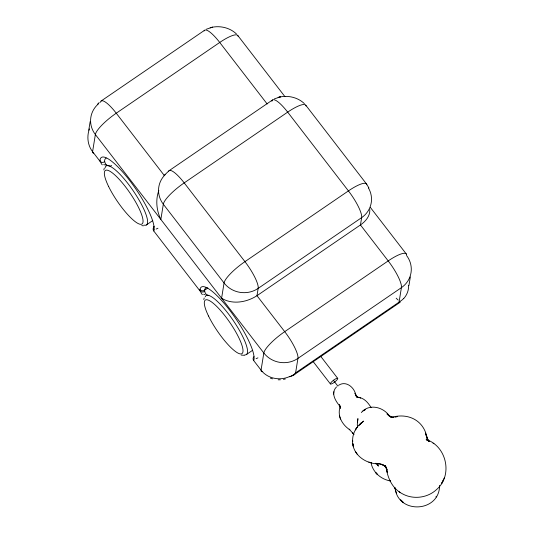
<?xml version="1.0" encoding="UTF-8"?>
<svg xmlns="http://www.w3.org/2000/svg" width="534" height="534" viewBox="0 0 534 534"><rect width="100%" height="100%" fill="white"/><g stroke="black" fill="none" stroke-linecap="round" stroke-linejoin="round"><path stroke-width="0.8" d="M439.569 485.399C439.776 512.426 398.037 514.749 395.026 487.916L395.32 489.01L395.026 487.916M340.498 406.875C335.839 401.595 330.232 393.231 336.507 386.91M333.637 394.132L333.73 393.324M333.81 392.59L333.904 391.749M88.757 130.216L90.153 121.612M408.931 285.57L410.326 276.966M103.81 169.932L104.257 168.337M203.768 299.554L204.215 297.952M158.411 191.726C155.507 200.817 156.669 210.95 160.854 219.454L163.317 204.215A24.417 23.062 9.2 0 1 165.093 174.751M89.438 128.881C86.642 136.364 87.609 145.308 92.589 151.669A16.28 3.771 -37.6 0 0 93.657 153.098M158.618 191.125L158.838 190.525M375.682 463.258C379.1 463.892 382.885 464.139 385.661 466.469L383.786 465.174L380.475 463.959L385.428 466.376L385.087 466.122L386.596 468.118L384.854 465.535L387.043 470.107L386.109 466.97C387.41 477.663 392.283 488.63 402.322 493.756C413.036 499.771 427.313 498.055 436.345 489.738C453.192 475.747 446.791 446.07 426.139 439.515L429.029 441.284M443.267 480.346L441.678 483.363L444.355 477.817M399.959 302.351L399.879 301.703M356.765 427.607L355.377 429.917L358.374 425.585L363.661 421.092L359.843 424.356L361.191 422.961L359.182 425.431M356.438 428.148C353.802 432.059 352.233 436.945 352.707 441.678L352.56 440.63C352.18 454.861 366.117 464.293 379.334 463.886L377.678 463.585L378.506 463.719M164.085 175.526L169.091 170.686L272.567 99.938M403.791 298.439C407.075 294.948 408.824 290.102 408.583 285.323M97.622 104.077L99.237 102.508M361.338 412.542C369.027 403.317 383.238 406.881 389.426 415.966L386.983 413.863L391.135 417.087L388.185 415.332L392.857 417.448L390.808 417.174L394.079 417.308L391.669 417.314C408.437 412.575 424.39 420.585 427.2 438.654L425.378 433.094L428.355 440.93M362.933 411L364.815 409.818M101.133 101.006L204.615 30.258M146.329 224.974L152.757 220.575M207.846 288.006L204.535 290.269A3.257 3.077 9.2 0 1 199.99 289.548M246.414 354.516L252.595 350.291M293.32 375.289L399.893 302.424M338.483 385.361C346.152 380.108 354.863 387.751 355.924 395.667L354.943 393.178L357.52 397.483L355.304 395.227L358.414 397.483M206.431 29.19L212.539 27.174L210.136 27.748C219.154 25.185 229.6 27.408 236.428 33.942M274.383 98.87L280.497 96.854L278.094 97.428C287.112 94.865 297.558 97.088 304.38 103.623M289.501 376.583C279.976 380.989 267.467 378.739 261.053 370.122L253.717 360.604A45.443 10.607 55.6 0 0 229.373 309.807A45.443 10.607 55.6 0 0 199.883 290.803L153.759 230.982A45.443 10.607 55.6 0 0 129.415 180.185A45.443 10.607 55.6 0 0 99.925 161.181L92.589 151.669L95.366 134.535A24.417 23.062 9.2 0 1 98.757 103.603M365.356 409.545L364.221 410.019L365.523 409.651M283.461 379.387L285.336 378.993M290.256 376.497L292.872 375.576A27.141 14.238 58 0 0 295.689 373.006M395.961 416.867L395.314 416.967L397.483 416.647M244.505 355.317L241.174 355.077M278.201 379.814L280.363 379.801M143.459 225.809L141.79 225.622M106.112 165.013L103.703 164.659M205.096 294.548L203.661 294.274M368.774 462.084L371.284 462.718M389.753 480.82C380.622 479.071 372.619 471.916 371.003 462.591M270.358 378.119L272.487 378.866M358.361 397.503L356.378 396.782L360.69 397.964L359.669 397.556C364.976 398.805 368.433 403.223 371.137 407.629M390.534 481.021L389.219 480.44L390.501 481.081M428.088 440.463L427.046 439.976L429.149 441.224L426.866 439.756L428.862 441.217M433.027 443.147L433.862 443.734M399.145 491.741L399.979 492.328M377.224 474.245L375.549 472.45L377.638 474.699M353.715 434.215L349.183 429.142L349.85 429.817C342.067 424.73 336.787 415.432 340.358 406.247L340.378 408.35L339.344 404.645L340.452 406.721M428.188 440.577L428.462 440.89L427.046 438.828L428.315 440.79M305.775 105.205L366.511 183.97L368.907 187.975M370.416 207.499L406.281 253.977M267.174 103.983L219.728 42.453A24.417 5.7 55.6 0 0 204.108 30.932M333.336 380.228L337.922 386.175M313.111 361.531L330.379 383.919M164.205 175.386L116.252 113.201A24.417 5.7 55.6 0 0 100.459 102.321M237.817 35.524L284.902 96.601M320.66 356.258L337.735 378.406A4.606 1.068 -37.6 0 1 332.595 383.412A4.606 1.068 -37.6 0 1 331.841 381.663A4.606 1.068 -37.6 0 1 337.735 378.406M352.967 433.214L352.6 432.72L354.002 434.596M355.424 451.55L357.139 454.154M428.742 441.438L427.527 439.242L428.201 440.663M395.601 490.559L396.649 493.623M339.49 415.953L340.418 419.097M387.15 471.582L387.243 472.263L386.783 468.799M357.5 427.253L357.293 424.356L357.907 418.603L357.533 421.967L357.393 419.697L357.626 422.574M369.808 209.608C370.202 216.056 365.49 221.53 360.457 224.947L256.981 295.696C246.835 302.324 232.33 304.921 221.59 298.219L224.06 282.98A24.417 5.66 -37.6 0 1 244.946 261.647L348.422 190.898A24.417 5.66 -37.6 0 1 366.778 184.764M206.992 287.519A42.186 9.846 55.6 0 0 204.442 291.437A3.257 3.004 0.9 0 1 199.883 290.803M406.507 255.432A24.417 23.062 9.2 0 1 401.414 287.646L399.065 302.137L295.589 372.886L297.939 358.394A24.417 5.7 55.6 0 0 284.715 331.654L256.981 295.696L258.169 288.387A24.417 5.7 55.6 0 0 244.946 261.647L184.203 182.882A24.417 5.7 55.6 0 0 168.59 171.367M295.756 373.106A27.141 26.406 -59.7 0 1 289.595 376.817M403.751 298.413A27.141 22.114 28.5 0 1 398.991 302.05M398.197 300.068A27.141 2.189 50.3 0 1 396.175 298.186M238.077 36.325A24.417 5.66 -37.6 0 0 219.728 42.453L116.252 113.201A24.417 5.66 -37.6 0 0 95.366 134.535L263.829 352.987A24.417 23.062 9.2 0 0 297.939 358.394L401.414 287.646A24.417 5.7 55.6 0 0 388.191 260.906L360.457 224.947L361.645 217.638A24.417 23.062 9.2 0 0 368.347 187.794M406.541 254.778A24.417 5.66 -37.6 0 0 388.191 260.906L284.715 331.654A24.417 5.66 -37.6 0 0 263.829 352.987L261.053 370.122A16.28 3.771 -37.6 0 0 262.715 371.557M111.679 165.593A16.187 9.245 -44 0 1 110.131 166.074M102.288 164.852A16.187 9.245 -44 0 1 100.499 160.861M99.925 161.181A3.257 3.004 0.9 0 0 104.484 161.815A42.186 9.846 55.6 0 1 106.239 158.097M257.942 357.847A16.187 2.296 -32.4 0 1 256.1 358.674M253.717 360.604A3.257 3.124 20.5 0 1 253.97 356.605M154.026 229.94A3.257 3.077 9.2 0 1 154.059 226.236M153.759 230.982A3.257 3.124 20.5 0 1 154.012 226.983M157.957 228.238A16.187 2.296 -32.4 0 1 156.142 229.053M109.537 165.92A12.729 7.316 -44.1 0 1 104.791 161.635M202.406 294.614A16.187 9.245 -44 0 1 200.457 290.483M208.814 295.476A12.729 7.316 -44.1 0 1 204.749 291.257M271.893 101.253A24.417 5.7 55.6 0 1 287.679 112.133L348.422 190.898A24.417 5.7 55.6 0 1 361.645 217.638L258.169 288.387A24.417 23.062 9.2 0 1 224.06 282.98L163.317 204.215A24.417 5.66 -37.6 0 1 184.203 182.882L287.679 112.133A24.417 5.66 -37.6 0 1 306.035 106.006M205.236 296.797A35.698 8.33 55.6 0 1 233.318 320.627A35.698 8.33 55.6 0 1 244.766 354.883M105.091 167.936A35.698 8.33 55.6 0 1 133.36 191.005A35.698 8.33 55.6 0 1 144.013 225.121M436.512 496.286L436.091 496.88L436.512 496.286M359.649 397.55L358.801 397.409L359.616 397.543M402.996 502.147L400.694 499.951L402.996 502.147M378.319 465.982L376.83 463.986L378.319 465.982M353.408 446.698L352.774 443.52L353.408 446.698M208.52 316.021A32.441 7.569 55.6 0 0 241.655 353.788A32.441 7.569 55.6 0 0 220.756 310.715A32.441 7.569 55.6 0 0 208.52 316.021M108.562 186.399A32.441 7.569 55.6 0 0 141.697 224.167A32.441 7.569 55.6 0 0 120.797 181.093A32.441 7.569 55.6 0 0 108.562 186.399"/></g></svg>
